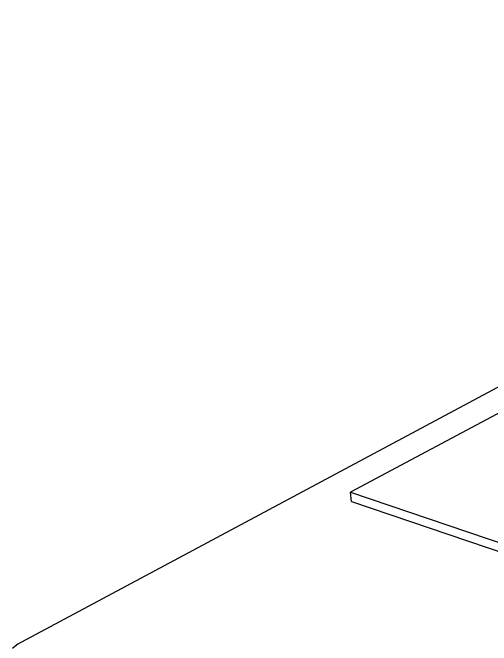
# Model space of a CAD drawing. Header units: millimetres. Extents: x 0 to 594, y 0 to 420.
# Drawn here: x 406.06 to 410.63, y 298.17 to 304.21 of the extents above; entities that cross this region are included whole.
import ezdxf

# ---------------------------------------------------------------- set-up
doc = ezdxf.new("R2010")
doc.units = ezdxf.units.MM
doc.header["$LTSCALE"] = 32.67
doc.layers.add('ASSEM_MEM', color=7, linetype='CONTINUOUS')

msp = doc.modelspace()

# ---------------------------------------------------------------- linework, layer by layer
at = {"layer": 'ASSEM_MEM', "color": 7, "linetype": 'CONTINUOUS'}
for p, q in [((428.7361, 310.2759), (406.1459, 298.2019)), ((414.4849, 302.41), (409.2878, 299.6322)), ((409.2971, 299.5426), (409.2878, 299.6322)), ((409.2878, 299.6322), (414.6501, 297.8131)), ((409.2971, 299.5426), (411.9425, 298.6451))]:
    msp.add_line(p, q, dxfattribs=at)
msp.add_lwpolyline([(406.1459, 298.2019), (406.1128, 298.1822), (406.0849, 298.1611), (406.0628, 298.1393)], dxfattribs=at)

doc.saveas('drawing.dxf')
